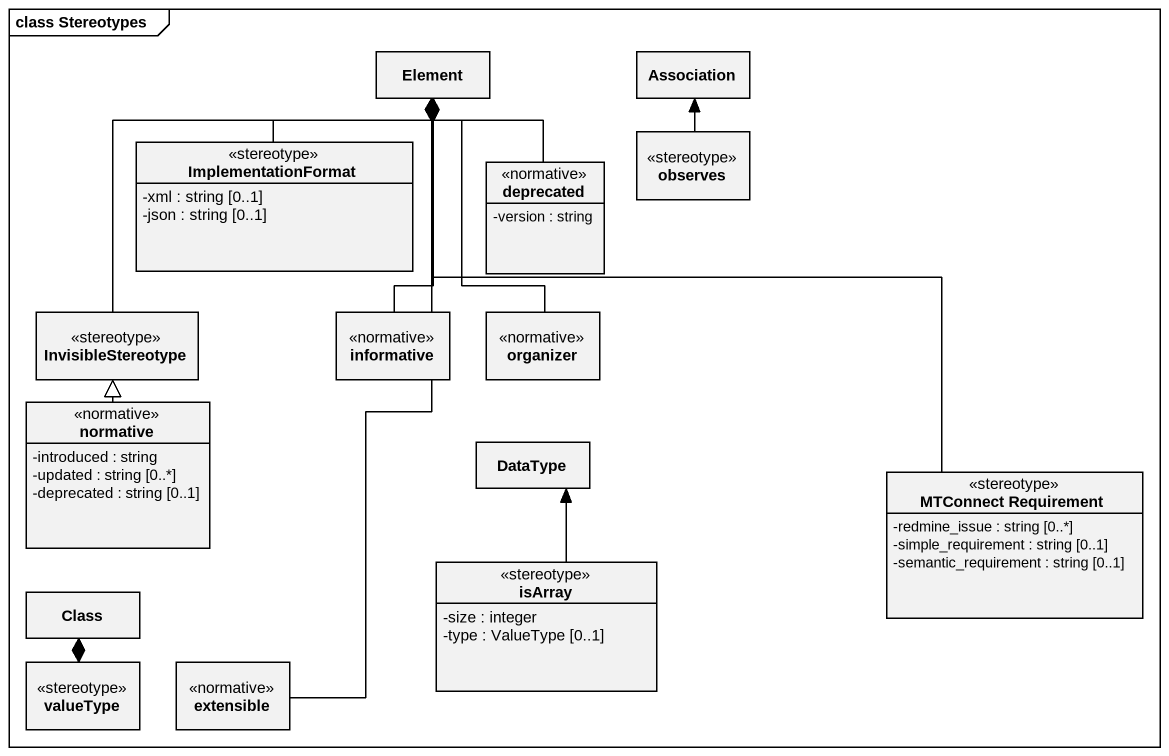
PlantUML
@startuml
mainframe class Stereotypes
hide circle
hide empty members
skinparam classAttributeIconSize 0
class Element
class Association
class observes <<stereotype>>
class ImplementationFormat <<stereotype>> {
  -xml : string [0..1]
  -json : string [0..1]
}
class deprecated <<normative>> {
  -version : string
}
class InvisibleStereotype <<stereotype>>
class informative <<normative>>
class organizer <<normative>>
class normative <<normative>> {
  -introduced : string
  -updated : string [0..*]
  -deprecated : string [0..1]
}
class DataType
class "MTConnect Requirement" as MTConnect_Requirement <<stereotype>> {
  -redmine_issue : string [0..*]
  -simple_requirement : string [0..1]
  -semantic_requirement : string [0..1]
}
class isArray <<stereotype>> {
  -size : integer
  -type : ValueType [0..1]
}
class "Class" as Class_
class valueType <<stereotype>>
class extensible <<normative>>
observes -up-> Association
ImplementationFormat -up-* Element
deprecated -up-* Element
InvisibleStereotype -up-* Element
informative -up-> Element
organizer -up-* Element
normative -up-|> InvisibleStereotype
MTConnect_Requirement -up-* Element
isArray -up-> DataType
valueType -up-* Class_
extensible -up-> Element
@enduml
